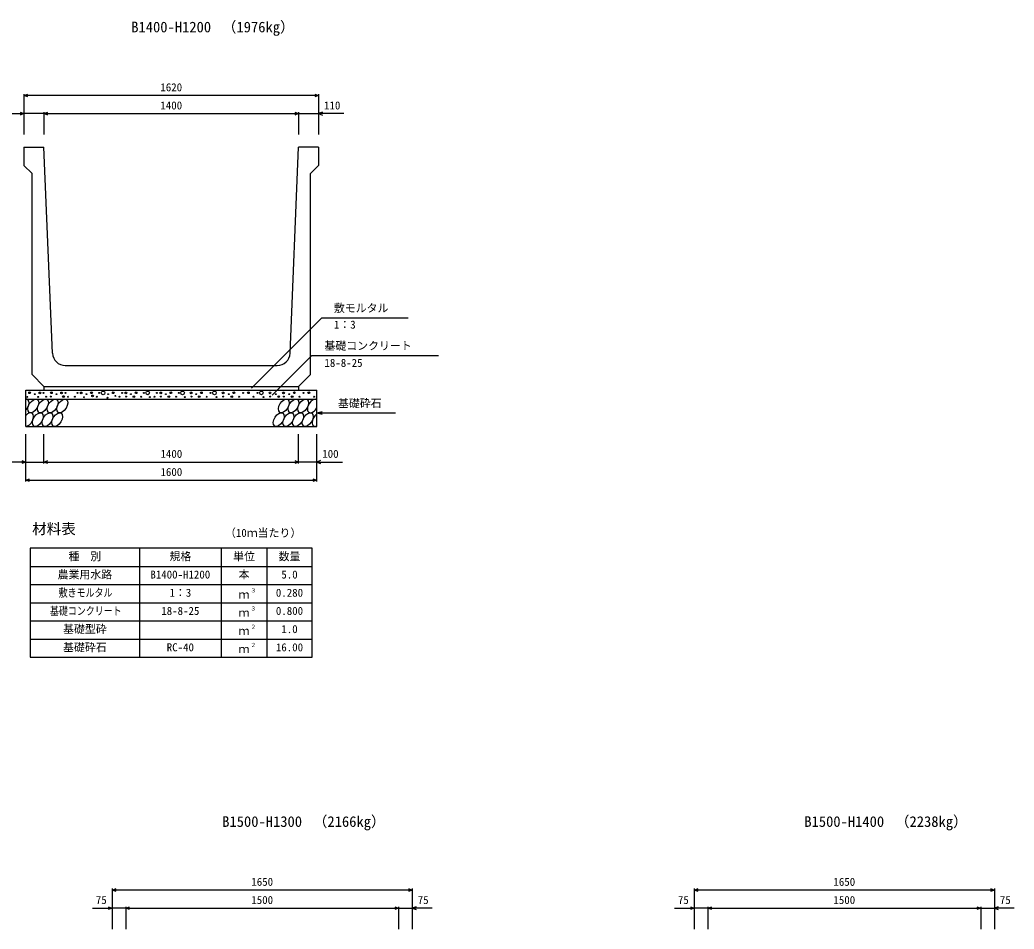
# Model space of a CAD drawing. Units: millimetres, scale not verified. Extents: x -33600 to 33600, y -11880 to 11880.
# Drawn here: x 19736 to 25202, y -5228 to -227 of the extents above; entities that cross this region are included whole.
import ezdxf
from ezdxf.enums import TextEntityAlignment as Align

# ---------------------------------------------------------------- set-up
doc = ezdxf.new("R2010")
doc.units = ezdxf.units.MM
doc.header["$LTSCALE"] = 40
for name, color, linetype, lineweight in [('0-0_DIM', 7, 'Continuous', 25), ('0-2_HATCH', 6, 'Continuous', 25), ('0-3_HYO', 3, 'Continuous', 25), ('0-4_HYO2', 4, 'Continuous', 25), ('0-5_OUTLINE', 3, 'Continuous', 25), ('0-6_TXT', 7, 'Continuous', 25)]:
    doc.layers.add(name, color=color, linetype=linetype, lineweight=lineweight)
doc.styles.add('ＭＳ ゴシック', font='')
doc.styles.get('ＭＳ ゴシック').set_extended_font_data('MS Gothic')

msp = doc.modelspace()

# ---------------------------------------------------------------- linework, layer by layer
at = {"layer": '0-0_DIM'}
for p, q in [((19758.16, -635.67), (19758.16, -858.17)), ((21378.16, -643.17), (19758.16, -643.17)), ((21378.16, -635.67), (21378.16, -858.17)), ((19620.38, -743.17), (19758.16, -743.17)), ((19868.16, -743.17), (19758.16, -743.17)), ((19868.16, -735.67), (19868.16, -858.17)), ((19868.16, -743.17), (21268.16, -743.17)), ((21268.16, -735.67), (21268.16, -858.17)), ((21268.16, -743.17), (21378.16, -743.17)), ((21515.93, -743.17), (21378.16, -743.17)), ((21395.4, -1866.62), (21009.42, -2252.61)), ((21395.4, -1866.62), (21870.71, -1866.62)), ((21340.14, -2073.88), (21123.33, -2290.69)), ((21340.14, -2073.88), (22037.01, -2073.88)), ((21368.16, -2388.17), (21397.13, -2380.41)), ((21368.16, -2388.17), (21801.47, -2388.17)), ((21368.16, -2388.17), (21397.13, -2395.94)), ((19768.16, -2766.6), (19768.16, -2505.24)), ((19868.16, -2666.6), (19868.16, -2505.24)), ((21268.16, -2666.6), (21268.16, -2505.24)), ((21368.16, -2766.6), (21368.16, -2505.24)), ((19768.16, -2659.1), (19626.36, -2659.1)), ((19768.16, -2659.1), (19868.16, -2659.1)), ((19868.16, -2659.1), (21268.16, -2659.1)), ((21368.16, -2659.1), (21268.16, -2659.1)), ((21368.16, -2659.1), (21509.95, -2659.1)), ((19768.16, -2759.1), (21368.16, -2759.1)), ((20243.16, -5005.4), (20243.16, -5227.9)), ((21893.16, -5012.9), (20243.16, -5012.9)), ((21893.16, -5005.4), (21893.16, -5227.9)), ((23443.16, -5005.4), (23443.16, -5227.9)), ((25093.16, -5012.9), (23443.16, -5012.9)), ((25093.16, -5005.4), (25093.16, -5227.9)), ((20134.78, -5112.9), (20243.16, -5112.9)), ((20318.16, -5112.9), (20243.16, -5112.9)), ((20318.16, -5105.4), (20318.16, -5227.9)), ((20318.16, -5112.9), (21818.16, -5112.9)), ((21818.16, -5105.4), (21818.16, -5227.9)), ((21818.16, -5112.9), (21893.16, -5112.9)), ((22001.53, -5112.9), (21893.16, -5112.9)), ((23334.78, -5112.9), (23443.16, -5112.9)), ((23518.16, -5112.9), (23443.16, -5112.9)), ((23518.16, -5105.4), (23518.16, -5227.9)), ((23518.16, -5112.9), (25018.16, -5112.9)), ((25018.16, -5105.4), (25018.16, -5227.9)), ((25018.16, -5112.9), (25093.16, -5112.9)), ((25201.53, -5112.9), (25093.16, -5112.9))]:
    msp.add_line(p, q, dxfattribs=at)
for points in [[(19779.3, -650.87), (19758.16, -643.17), (19779.3, -635.48)], [(21357.01, -635.48), (21378.16, -643.17), (21357.01, -650.87)], [(19737.01, -735.48), (19758.16, -743.17), (19737.01, -750.87)], [(19889.3, -750.87), (19868.16, -743.17), (19889.3, -735.48)], [(21247.01, -735.48), (21268.16, -743.17), (21247.01, -750.87)], [(21399.3, -735.48), (21378.16, -743.17), (21399.3, -750.87)], [(19747.01, -2651.41), (19768.16, -2659.1), (19747.01, -2666.8)], [(19889.3, -2666.8), (19868.16, -2659.1), (19889.3, -2651.41)], [(21247.01, -2651.41), (21268.16, -2659.1), (21247.01, -2666.8)], [(21389.3, -2651.41), (21368.16, -2659.1), (21389.3, -2666.8)], [(19789.3, -2766.8), (19768.16, -2759.1), (19789.3, -2751.41)], [(21347.01, -2751.41), (21368.16, -2759.1), (21347.01, -2766.8)], [(20264.3, -5020.6), (20243.16, -5012.9), (20264.3, -5005.21)], [(21872.01, -5005.21), (21893.16, -5012.9), (21872.01, -5020.6)], [(23464.3, -5020.6), (23443.16, -5012.9), (23464.3, -5005.21)], [(25072.01, -5005.21), (25093.16, -5012.9), (25072.01, -5020.6)], [(20222.01, -5105.21), (20243.16, -5112.9), (20222.01, -5120.6)], [(20339.3, -5120.6), (20318.16, -5112.9), (20339.3, -5105.21)], [(21797.01, -5105.21), (21818.16, -5112.9), (21797.01, -5120.6)], [(21914.3, -5105.21), (21893.16, -5112.9), (21914.3, -5120.6)], [(23422.01, -5105.21), (23443.16, -5112.9), (23422.01, -5120.6)], [(23539.3, -5120.6), (23518.16, -5112.9), (23539.3, -5105.21)], [(24997.01, -5105.21), (25018.16, -5112.9), (24997.01, -5120.6)], [(25114.3, -5105.21), (25093.16, -5112.9), (25114.3, -5120.6)]]:
    msp.add_lwpolyline(points, dxfattribs=at)
at = {"layer": '0-2_HATCH'}
for centre, radius in [((19789.24, -2278.07), 5), ((19817.28, -2285.95), 2.5), ((19845.32, -2278.95), 5), ((19866.35, -2278.95), 2.5), ((19909.24, -2278.07), 5), ((19937.28, -2285.95), 2.5), ((19965.32, -2278.95), 5), ((19975.4, -2299.28), 5), ((19986.35, -2278.95), 2.5), ((20052.2, -2278.95), 2.5), ((20073.23, -2278.95), 5), ((20101.27, -2285.95), 2.5), ((20129.31, -2278.07), 5), ((20135.73, -2295.8), 5), ((20172.2, -2278.95), 2.5), ((20193.23, -2278.95), 10), ((20221.27, -2285.95), 2.5), ((20249.31, -2278.07), 5), ((20260.65, -2295.64), 2.5), ((20297.43, -2278.95), 2.5), ((20318.46, -2278.95), 5), ((20346.49, -2285.95), 2.5), ((20362.82, -2299.53), 5), ((20374.53, -2278.07), 5), ((20417.43, -2278.95), 2.5), ((20438.46, -2278.95), 10), ((20489.12, -2278.95), 2.5), ((20510.15, -2278.95), 5), ((20538.18, -2285.95), 2.5), ((20554.51, -2299.53), 5), ((20566.22, -2278.07), 5), ((20609.12, -2278.95), 2.5), ((20630.15, -2278.95), 10), ((20677.75, -2278.95), 5), ((20705.79, -2285.95), 2.5), ((20722.11, -2299.53), 5), ((20733.83, -2278.07), 5), ((20784.21, -2278.95), 2.5), ((20805.24, -2278.95), 10), ((20852.85, -2278.95), 5), ((20884.13, -2285.95), 2.5), ((20900.45, -2299.53), 5), ((20912.16, -2278.07), 5), ((20962.55, -2278.95), 2.5), ((20991.96, -2278.07), 5), ((21042.35, -2278.95), 2.5), ((21063.38, -2278.95), 10), ((21110.98, -2278.95), 5), ((21142.26, -2285.95), 2.5), ((21158.59, -2299.53), 5), ((21185.36, -2278.95), 5), ((21216.64, -2285.95), 2.5), ((21232.97, -2299.53), 5), ((21244.68, -2278.07), 5), ((21295.06, -2278.95), 2.5), ((21324.48, -2278.07), 5), ((19776.82, -2300.87), 2.5), ((19836.8, -2301.22), 2.5), ((19880.37, -2299.96), 2.5), ((19905.31, -2299.28), 2.5), ((20000.37, -2299.96), 2.5), ((20038.18, -2299.96), 2.5), ((20088.35, -2302.99), 2.5), ((20158.18, -2299.96), 2.5), ((20216.71, -2305.23), 2.5), ((20283.41, -2299.96), 2.5), ((20319.76, -2299.29), 2.5), ((20403.41, -2299.96), 2.5), ((20450.42, -2302.03), 2.5), ((20475.1, -2299.96), 2.5), ((20511.45, -2299.29), 2.5), ((20595.1, -2299.96), 2.5), ((20642.1, -2302.03), 2.5), ((20679.06, -2299.29), 2.5), ((20762.7, -2299.96), 2.5), ((20817.2, -2302.03), 2.5), ((20854.15, -2299.29), 2.5), ((20941.04, -2299.96), 2.5), ((21020.84, -2299.96), 2.5), ((21075.34, -2302.03), 2.5), ((21112.29, -2299.29), 2.5), ((21186.67, -2299.29), 2.5), ((21273.55, -2299.96), 2.5), ((21353.35, -2299.96), 2.5)]:
    msp.add_circle(centre, radius, dxfattribs=at)
for centre, start_param, end_param in [((19756.19, -2350.67), 4.3711174, 6.6890199), ((21346.34, -2350.67), 6.2831853, 11.0601374), ((19781.51, -2425.67), 3.4964223, 7.563715), ((21371.66, -2425.67), 0.9351899, 3.8417621)]:
    msp.add_ellipse(centre, major_axis=(21.82, 35.31), ratio=0.5792, start_param=start_param, end_param=end_param, dxfattribs=at)
for centre in [(19809.4, -2350.67), (19862.61, -2350.67), (19915.83, -2350.67), (19969.04, -2350.67), (21186.7, -2350.67), (21239.91, -2350.67), (21293.12, -2350.67), (19834.72, -2425.67), (19887.94, -2425.67), (19941.15, -2425.67), (21158.81, -2425.67), (21212.02, -2425.67), (21265.23, -2425.67), (21318.45, -2425.67)]:
    msp.add_ellipse(centre, major_axis=(21.82, 35.31), ratio=0.5792, dxfattribs=at)
at = {"layer": '0-3_HYO'}
for p, q in [((20393.16, -3133.05), (20393.16, -3733.05)), ((20843.16, -3133.05), (20843.16, -3733.05)), ((21093.16, -3133.05), (21093.16, -3733.05)), ((19793.16, -3233.05), (21343.16, -3233.05))]:
    msp.add_line(p, q, dxfattribs=at)
msp.add_lwpolyline([(19793.16, -3733.05), (21343.16, -3733.05), (21343.16, -3133.05), (19793.16, -3133.05)], close=True, dxfattribs=at)
at = {"layer": '0-4_HYO2'}
for p, q in [((19793.16, -3333.05), (21343.16, -3333.05)), ((19793.16, -3433.05), (21343.16, -3433.05)), ((19793.16, -3533.05), (21343.16, -3533.05)), ((19793.16, -3633.05), (21343.16, -3633.05))]:
    msp.add_line(p, q, dxfattribs=at)
at = {"layer": '0-5_OUTLINE'}
for p, q in [((19758.16, -928.17), (19758.16, -1028.17)), ((19758.16, -928.17), (19868.16, -928.17)), ((19915.36, -2061.09), (19868.16, -928.17)), ((21220.95, -2061.09), (21268.16, -928.17)), ((21378.16, -928.17), (21268.16, -928.17)), ((21378.16, -928.17), (21378.16, -1028.17)), ((19758.16, -1028.17), (19803.16, -1073.17)), ((21333.16, -1073.17), (21378.16, -1028.17)), ((19803.16, -2178.17), (19803.16, -1073.17)), ((21333.16, -2178.17), (21333.16, -1073.17)), ((19985.3, -2128.17), (21151.01, -2128.17)), ((19868.16, -2243.17), (19803.16, -2178.17)), ((21268.16, -2243.17), (21333.16, -2178.17)), ((19768.16, -2263.17), (21368.16, -2263.17)), ((19768.16, -2463.17), (19768.16, -2263.17)), ((19868.16, -2243.17), (21268.16, -2243.17)), ((19868.16, -2243.17), (19868.16, -2263.17)), ((21268.16, -2243.17), (21268.16, -2263.17)), ((21368.16, -2463.17), (21368.16, -2263.17)), ((19768.16, -2313.17), (21368.16, -2313.17)), ((19768.16, -2463.17), (21368.16, -2463.17))]:
    msp.add_line(p, q, dxfattribs=at)
for centre, start, end in [((19985.3, -2058.17), 182.38594, 270), ((21151.01, -2058.17), 270, 357.61406)]:
    msp.add_arc(centre, 70, start, end, dxfattribs=at)

# ---------------------------------------------------------------- texts
at = {"layer": '0-0_DIM', "style": 'ＭＳ ゴシック'}
for s, p in [('1620', (20508.16, -633.17)), ('1400', (20508.16, -733.17)), ('110', (21407.98, -733.17)), ('敷モルタル', (21462.14, -1847.89)), ('1：3', (21462.14, -1938.58)), ('基礎コンクリート', (21410.14, -2055.15)), ('18-8-25', (21410.14, -2148.96)), ('基礎砕石', (21484.48, -2371)), ('1400', (20508.69, -2649.1)), ('100', (21398.16, -2649.1)), ('1600', (20508.69, -2749.1)), ('1650', (21008.16, -5002.9)), ('1650', (24208.16, -5002.9)), ('75', (20153.32, -5102.9)), ('1500', (21008.16, -5102.9)), ('75', (21923, -5102.9)), ('75', (23353.32, -5102.9)), ('1500', (24208.16, -5102.9)), ('75', (25123, -5102.9))]:
    msp.add_text(s, height=43.99, dxfattribs=at).set_placement(p, align=Align.BOTTOM_LEFT)
at = {"layer": '0-6_TXT', "style": 'ＭＳ ゴシック'}
for s, height, p in [('B1400-H1200', 58.65, (20348.16, -313.5)), ('（1976kg）', 58.65, (20846.53, -313.5)), ('材料表', 58.65, (19803.16, -3073.05)), ('（10ｍ当たり）', 43.99, (20863.15, -3084.05)), ('種\u3000別', 43.99, (20003.16, -3213.05)), ('規格', 43.99, (20558.16, -3213.05)), ('単位', 43.99, (20908.16, -3213.05)), ('数量', 43.99, (21158.16, -3213.05)), ('農業用水路', 43.99, (19943.16, -3313.05)), ('B1400-H1200', 43.99, (20453.16, -3313.05)), ('本', 43.99, (20938.16, -3313.05)), ('5.0', 43.99, (21173.16, -3313.05)), ('1：3', 43.99, (20558.16, -3413.05)), ('ｍ', 43.99, (20938.16, -3423.05)), ('３', 21.99, (21003.7, -3382.68)), ('0.280', 43.99, (21143.16, -3413.05)), ('18-8-25', 43.99, (20513.16, -3513.05)), ('ｍ', 43.99, (20938.16, -3523.05)), ('３', 21.99, (21003.7, -3482.68)), ('0.800', 43.99, (21143.16, -3513.05)), ('基礎型砕', 43.99, (19973.16, -3613.05)), ('ｍ', 43.99, (20938.16, -3623.05)), ('２', 21.99, (21003.7, -3582.68)), ('1.0', 43.99, (21173.16, -3613.05)), ('基礎砕石', 43.99, (19973.16, -3713.05)), ('RC-40', 43.99, (20543.16, -3713.05)), ('２', 21.99, (21003.7, -3682.68)), ('16.00', 43.99, (21143.16, -3713.05)), ('ｍ', 43.99, (20938.16, -3723.05)), ('B1500-H1300', 58.65, (20848.16, -4683.22)), ('（2166kg）', 58.65, (21346.53, -4683.22)), ('B1500-H1400', 58.65, (24048.16, -4683.22)), ('（2238kg）', 58.65, (24546.53, -4683.22))]:
    msp.add_text(s, height=height, dxfattribs=at).set_placement(p, align=Align.BOTTOM_LEFT)
at = {"layer": '0-6_TXT', "style": 'ＭＳ ゴシック', "width": 0.8}
for s, p in [('敷きモルタル', (19949.16, -3413.05)), ('基礎コンクリート', (19901.16, -3513.05))]:
    msp.add_text(s, height=43.99, dxfattribs=at).set_placement(p, align=Align.BOTTOM_LEFT)

doc.saveas('drawing.dxf')
